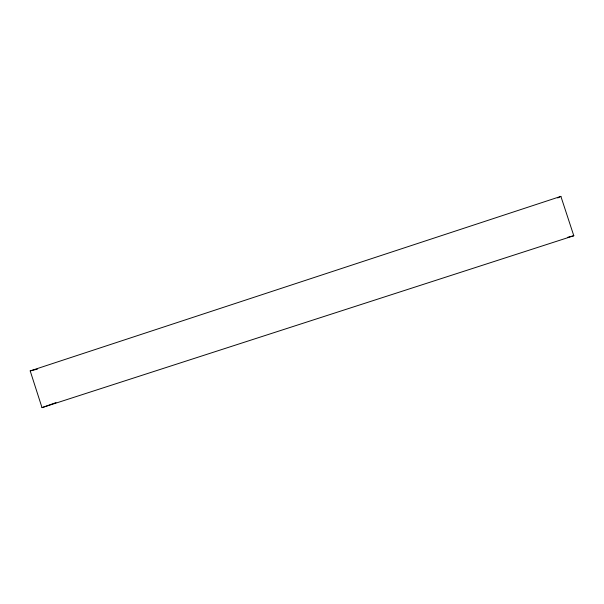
<?xml version="1.0" encoding="UTF-8"?>
<svg xmlns="http://www.w3.org/2000/svg" width="604" height="604" viewBox="0 0 604 604"><rect width="100%" height="100%" fill="white"/><g stroke="black" fill="none" stroke-linecap="round" stroke-linejoin="round"><path stroke-width="0.91" d="M557.719 197.976L560.882 196.368L573.8 235.749L42.008 407.632L30.2 370.909L560.882 196.368M42.008 407.632L56.013 402.604M567.843 237.251L573.8 235.749M30.2 370.909L37.433 369.119"/></g></svg>
